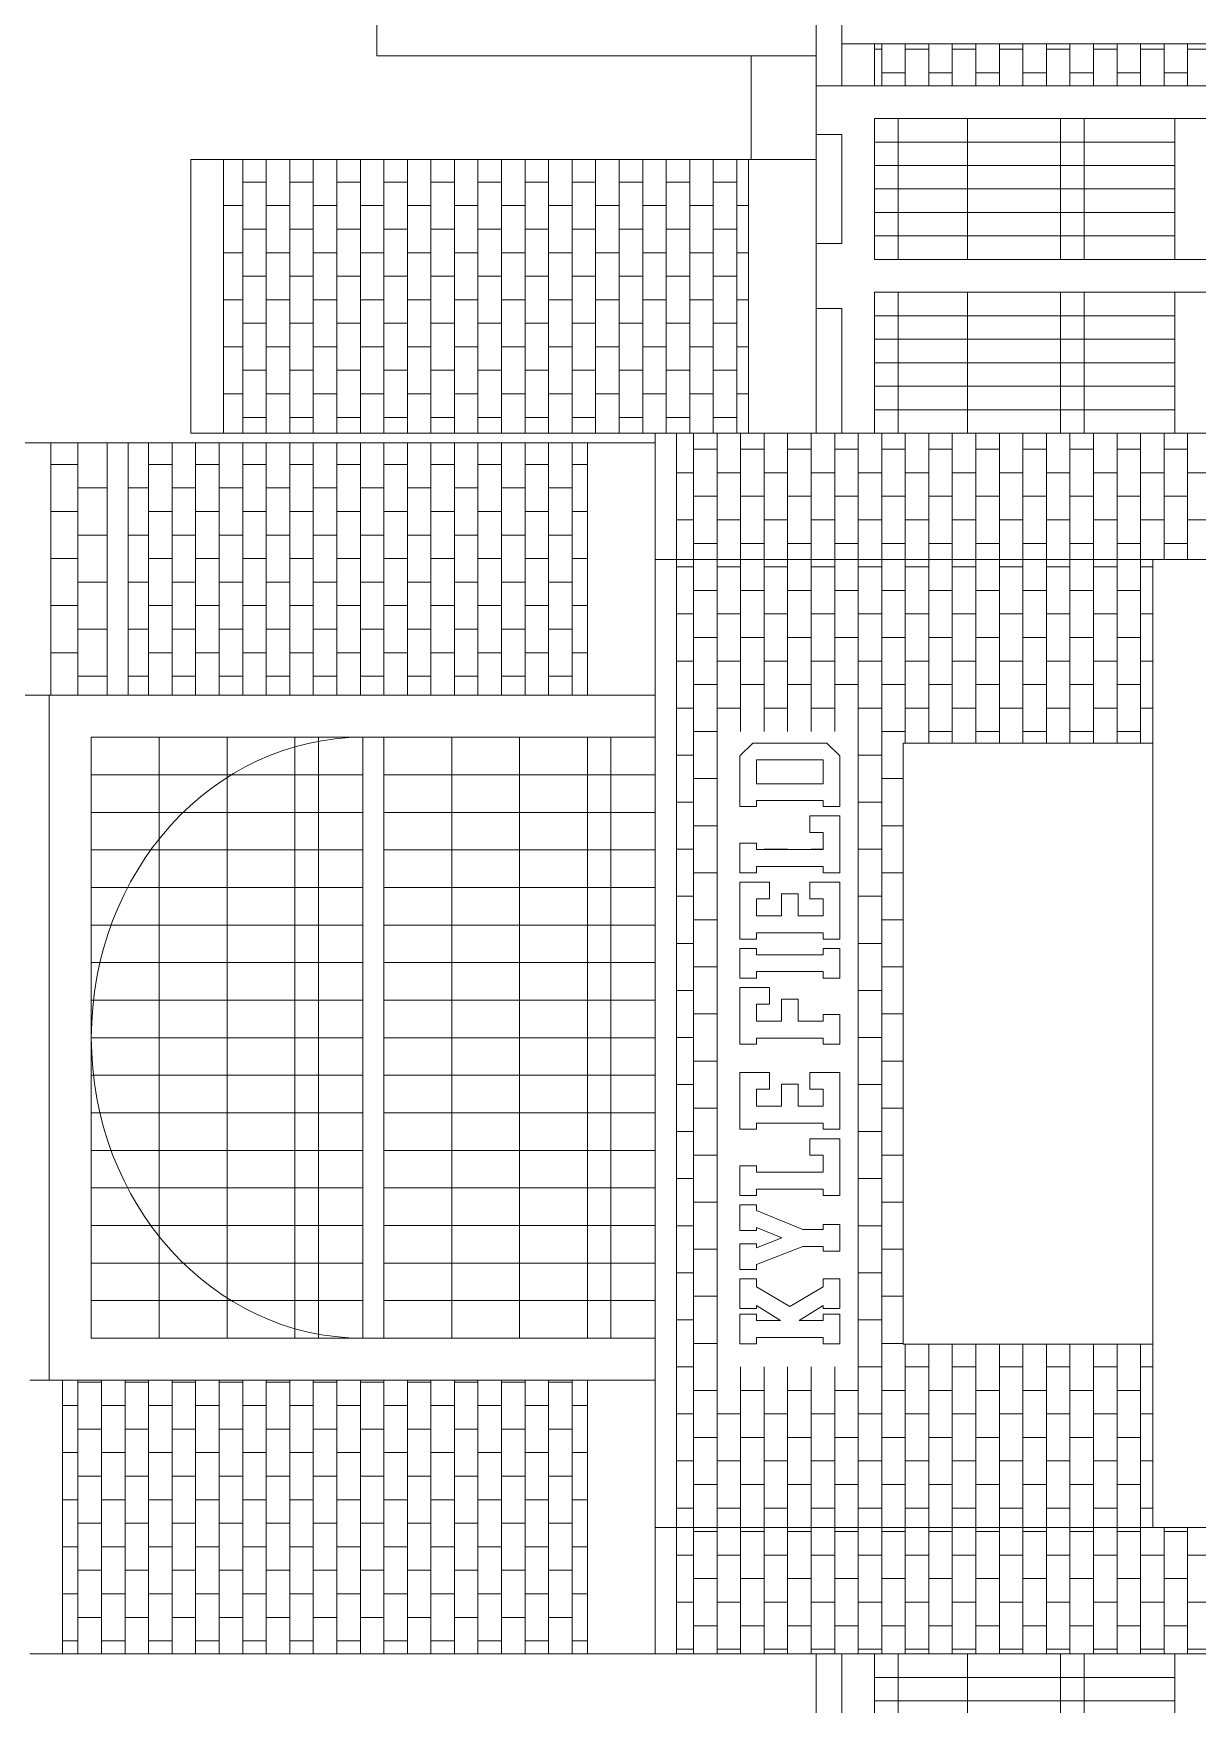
# Model space of a CAD drawing. Header units: inches. Extents: x -1530 to 385, y -443 to 699.
# Drawn here: x 181.295 to 183.15, y 31.073 to 33.737 of the extents above; entities that cross this region are included whole.
import ezdxf

# ---------------------------------------------------------------- set-up
doc = ezdxf.new("R2010")
doc.units = ezdxf.units.IN
doc.header["$LTSCALE"] = 0.5
doc.header["$MEASUREMENT"] = 0
doc.layers.add('03Cut', color=5, linetype='Continuous', lineweight=0)
doc.layers.add('04Score', color=2, linetype='Continuous', lineweight=0)

msp = doc.modelspace()

# ---------------------------------------------------------------- linework, layer by layer
at = {"layer": '03Cut'}
for p, q in [((182.5428, 37.0793), (182.5428, 33.0996)), ((182.5835, 34.2236), (182.5835, 33.6534)), ((181.8427, 33.7011), (181.8427, 33.8054)), ((182.4389, 33.7011), (181.8427, 33.7011)), ((182.4389, 33.7011), (182.4389, 33.5357)), ((182.5428, 33.6534), (183.5802, 33.6534)), ((182.5428, 33.5756), (182.5835, 33.5756)), ((182.5835, 33.5756), (182.5835, 33.4022)), ((181.5461, 33.5357), (182.5428, 33.5357)), ((181.5461, 33.5357), (181.5461, 33.0996)), ((182.5428, 33.4022), (182.5835, 33.4022)), ((182.5428, 33.2987), (182.5835, 33.2987)), ((182.5835, 33.2987), (182.5835, 33.0996)), ((182.2862, 33.0846), (181.2488, 33.0846)), ((181.5461, 33.0996), (183.5802, 33.0996)), ((182.2862, 33.0996), (182.2862, 31.1542)), ((182.2862, 32.8984), (183.5802, 32.8984)), ((181.2488, 32.6821), (182.2862, 32.6821)), ((181.3204, 32.6821), (181.3204, 31.5902)), ((182.6815, 31.648), (182.6815, 32.6058)), ((182.6815, 32.6058), (183.0791, 32.6058)), ((183.0791, 31.648), (183.0791, 32.6058)), ((182.6815, 31.648), (183.0791, 31.648)), ((181.2895, 31.5902), (182.2862, 31.5902)), ((182.2862, 31.3554), (183.5802, 31.3554)), ((181.2895, 31.1542), (183.5802, 31.1542)), ((182.5428, 31.1542), (182.5428, 27.8712)), ((182.5835, 30.9551), (182.5835, 31.1542))]:
    msp.add_line(p, q, dxfattribs=at)
at = {"layer": '04Score'}
for p, q in [((182.5835, 33.7205), (183.5802, 33.7205)), ((182.6357, 33.7205), (182.6357, 33.6534)), ((182.4389, 33.7011), (182.5428, 33.7011)), ((182.6357, 33.6013), (182.6357, 33.3765)), ((183.5802, 33.6013), (182.6357, 33.6013)), ((182.6732, 33.6013), (182.6732, 33.3765)), ((182.7839, 33.6013), (182.7839, 33.3765)), ((182.9321, 33.6013), (182.9321, 33.3765)), ((182.9696, 33.6013), (182.9696, 33.3765)), ((183.1141, 33.3765), (183.1141, 33.6013)), ((183.1141, 33.5638), (182.6357, 33.5638)), ((181.5983, 33.5357), (181.5983, 33.0996)), ((182.4347, 33.5357), (182.4347, 33.0996)), ((183.1141, 33.5263), (182.6357, 33.5263)), ((183.1141, 33.4889), (182.6357, 33.4889)), ((183.1141, 33.4514), (182.6357, 33.4514)), ((183.1141, 33.414), (182.6357, 33.414)), ((183.5802, 33.3765), (182.6357, 33.3765)), ((182.6357, 33.3244), (182.6357, 33.0996)), ((183.5802, 33.3244), (182.6357, 33.3244)), ((182.6732, 33.3244), (182.6732, 33.0996)), ((182.7839, 33.3244), (182.7839, 33.0996)), ((182.9321, 33.3244), (182.9321, 33.0996)), ((182.9696, 33.3244), (182.9696, 33.0996)), ((183.1141, 33.0996), (183.1141, 33.3244)), ((183.1141, 33.2869), (182.6357, 33.2869)), ((183.1141, 33.2495), (182.6357, 33.2495)), ((183.1141, 33.212), (182.6357, 33.212)), ((183.1141, 33.1746), (182.6357, 33.1746)), ((183.1141, 33.1371), (182.6357, 33.1371)), ((181.3231, 32.6821), (181.3231, 33.0846)), ((181.4126, 32.6821), (181.4126, 33.0846)), ((181.4461, 32.6821), (181.4461, 33.0846)), ((182.1781, 33.0846), (182.1781, 32.6821)), ((182.3198, 33.0996), (182.3198, 31.1542)), ((183.0791, 32.6058), (183.0791, 32.8984)), ((181.3875, 31.6573), (181.3875, 32.615)), ((181.3875, 32.615), (182.2862, 32.615)), ((181.4957, 31.6573), (181.4957, 32.615)), ((181.6038, 31.6573), (181.6038, 32.615)), ((181.712, 31.6573), (181.712, 32.615)), ((181.7495, 31.6573), (181.7495, 32.615)), ((181.8201, 32.615), (181.8201, 31.6573)), ((181.8536, 32.615), (181.8536, 31.6573)), ((181.9618, 31.6573), (181.9618, 32.615)), ((182.0699, 31.6573), (182.0699, 32.615)), ((182.1781, 31.6573), (182.1781, 32.615)), ((182.2156, 31.6573), (182.2156, 32.615)), ((181.8201, 32.5552), (181.3875, 32.5552)), ((182.2862, 32.5552), (181.8536, 32.5552)), ((181.8201, 32.4953), (181.3875, 32.4953)), ((182.2862, 32.4953), (181.8536, 32.4953)), ((181.8201, 32.4355), (181.3875, 32.4355)), ((182.2862, 32.4355), (181.8536, 32.4355)), ((181.8201, 32.3756), (181.3875, 32.3756)), ((182.2862, 32.3756), (181.8536, 32.3756)), ((181.8201, 32.3157), (181.3875, 32.3157)), ((182.2862, 32.3157), (181.8536, 32.3157)), ((181.8201, 32.2559), (181.3875, 32.2559)), ((182.2862, 32.2559), (181.8536, 32.2559)), ((181.8201, 32.196), (181.3875, 32.196)), ((182.2862, 32.196), (181.8536, 32.196)), ((181.3875, 32.1362), (181.8201, 32.1362)), ((181.8536, 32.1362), (182.2862, 32.1362)), ((181.8201, 32.0763), (181.3875, 32.0763)), ((182.2862, 32.0763), (181.8536, 32.0763)), ((181.8201, 32.0165), (181.3875, 32.0165)), ((182.2862, 32.0165), (181.8536, 32.0165)), ((181.8201, 31.9566), (181.3875, 31.9566)), ((182.2862, 31.9566), (181.8536, 31.9566)), ((181.8201, 31.8967), (181.3875, 31.8967)), ((182.2862, 31.8967), (181.8536, 31.8967)), ((181.8201, 31.8369), (181.3875, 31.8369)), ((182.2862, 31.8369), (181.8536, 31.8369)), ((181.8201, 31.777), (181.3875, 31.777)), ((182.2862, 31.777), (181.8536, 31.777)), ((181.8201, 31.7172), (181.3875, 31.7172)), ((182.2862, 31.7172), (181.8536, 31.7172)), ((181.3875, 31.6573), (182.2862, 31.6573)), ((183.0791, 31.3554), (183.0791, 31.648)), ((181.3417, 31.1542), (181.3417, 31.5902)), ((182.1781, 31.1542), (182.1781, 31.5902)), ((182.6357, 30.9294), (182.6357, 31.1542)), ((182.6732, 30.9294), (182.6732, 31.1542)), ((182.7839, 30.9294), (182.7839, 31.1542)), ((182.9321, 30.9294), (182.9321, 31.1542)), ((182.9696, 30.9294), (182.9696, 31.1542)), ((183.1141, 31.1542), (183.1141, 30.9294)), ((183.1141, 31.1167), (182.6357, 31.1167)), ((183.1141, 31.0792), (182.6357, 31.0792))]:
    msp.add_line(p, q, dxfattribs=at)
at = {"layer": '04Score', "linetype": 'Continuous'}
for p, q in [((182.6471, 33.6534), (182.6471, 33.7205)), ((182.6846, 33.6534), (182.6846, 33.7205)), ((182.7221, 33.6534), (182.7221, 33.7205)), ((182.7596, 33.6534), (182.7596, 33.7205)), ((182.7971, 33.6534), (182.7971, 33.7205)), ((182.8346, 33.6534), (182.8346, 33.7205)), ((182.8721, 33.6534), (182.8721, 33.7205)), ((182.9096, 33.6534), (182.9096, 33.7205)), ((182.9471, 33.6534), (182.9471, 33.7205)), ((182.9846, 33.6534), (182.9846, 33.7205)), ((183.0221, 33.6534), (183.0221, 33.7205)), ((183.0596, 33.6534), (183.0596, 33.7205)), ((183.0971, 33.6534), (183.0971, 33.7205)), ((183.1346, 33.6534), (183.1346, 33.7205)), ((182.6471, 33.7116), (182.6357, 33.7116)), ((182.7221, 33.7116), (182.6846, 33.7116)), ((182.7971, 33.7116), (182.7596, 33.7116)), ((182.8721, 33.7116), (182.8346, 33.7116)), ((182.9471, 33.7116), (182.9096, 33.7116)), ((183.0221, 33.7116), (182.9846, 33.7116)), ((183.0971, 33.7116), (183.0596, 33.7116)), ((183.1721, 33.7116), (183.1346, 33.7116)), ((182.6846, 33.6741), (182.6471, 33.6741)), ((182.7596, 33.6741), (182.7221, 33.6741)), ((182.8346, 33.6741), (182.7971, 33.6741)), ((182.9096, 33.6741), (182.8721, 33.6741)), ((182.9846, 33.6741), (182.9471, 33.6741)), ((183.0596, 33.6741), (183.0221, 33.6741)), ((183.1346, 33.6741), (183.0971, 33.6741)), ((181.6287, 33.0996), (181.6287, 33.5357)), ((181.6662, 33.0996), (181.6662, 33.5357)), ((181.7037, 33.0996), (181.7037, 33.5357)), ((181.7412, 33.0996), (181.7412, 33.5357)), ((181.7787, 33.0996), (181.7787, 33.5357)), ((181.8162, 33.0996), (181.8162, 33.5357)), ((181.8537, 33.0996), (181.8537, 33.5357)), ((181.8912, 33.0996), (181.8912, 33.5357)), ((181.9287, 33.0996), (181.9287, 33.5357)), ((181.9662, 33.0996), (181.9662, 33.5357)), ((182.0037, 33.0996), (182.0037, 33.5357)), ((182.0412, 33.0996), (182.0412, 33.5357)), ((182.0787, 33.0996), (182.0787, 33.5357)), ((182.1162, 33.0996), (182.1162, 33.5357)), ((182.1537, 33.0996), (182.1537, 33.5357)), ((182.1912, 33.0996), (182.1912, 33.5357)), ((182.2287, 33.0996), (182.2287, 33.5357)), ((182.2662, 33.0996), (182.2662, 33.5357)), ((182.3037, 33.0996), (182.3037, 33.5357)), ((182.3412, 33.0996), (182.3412, 33.5357)), ((182.3787, 33.0996), (182.3787, 33.5357)), ((182.4162, 33.0996), (182.4162, 33.5357)), ((181.6662, 33.4999), (181.6287, 33.4999)), ((181.7412, 33.4999), (181.7037, 33.4999)), ((181.8162, 33.4999), (181.7787, 33.4999)), ((181.8912, 33.4999), (181.8537, 33.4999)), ((181.9662, 33.4999), (181.9287, 33.4999)), ((182.0412, 33.4999), (182.0037, 33.4999)), ((182.1162, 33.4999), (182.0787, 33.4999)), ((182.1912, 33.4999), (182.1537, 33.4999)), ((182.2662, 33.4999), (182.2287, 33.4999)), ((182.3412, 33.4999), (182.3037, 33.4999)), ((182.4162, 33.4999), (182.3787, 33.4999)), ((181.6287, 33.4624), (181.5983, 33.4624)), ((181.7037, 33.4624), (181.6662, 33.4624)), ((181.7787, 33.4624), (181.7412, 33.4624)), ((181.8537, 33.4624), (181.8162, 33.4624)), ((181.9287, 33.4624), (181.8912, 33.4624)), ((182.0037, 33.4624), (181.9662, 33.4624)), ((182.0787, 33.4624), (182.0412, 33.4624)), ((182.1537, 33.4624), (182.1162, 33.4624)), ((182.2287, 33.4624), (182.1912, 33.4624)), ((182.3037, 33.4624), (182.2662, 33.4624)), ((182.3787, 33.4624), (182.3412, 33.4624)), ((182.4347, 33.4624), (182.4162, 33.4624)), ((181.6662, 33.4249), (181.6287, 33.4249)), ((181.7412, 33.4249), (181.7037, 33.4249)), ((181.8162, 33.4249), (181.7787, 33.4249)), ((181.8912, 33.4249), (181.8537, 33.4249)), ((181.9662, 33.4249), (181.9287, 33.4249)), ((182.0412, 33.4249), (182.0037, 33.4249)), ((182.1162, 33.4249), (182.0787, 33.4249)), ((182.1912, 33.4249), (182.1537, 33.4249)), ((182.2662, 33.4249), (182.2287, 33.4249)), ((182.3412, 33.4249), (182.3037, 33.4249)), ((182.4162, 33.4249), (182.3787, 33.4249)), ((181.6287, 33.3874), (181.5983, 33.3874)), ((181.7037, 33.3874), (181.6662, 33.3874)), ((181.7787, 33.3874), (181.7412, 33.3874)), ((181.8537, 33.3874), (181.8162, 33.3874)), ((181.9287, 33.3874), (181.8912, 33.3874)), ((182.0037, 33.3874), (181.9662, 33.3874)), ((182.0787, 33.3874), (182.0412, 33.3874)), ((182.1537, 33.3874), (182.1162, 33.3874)), ((182.2287, 33.3874), (182.1912, 33.3874)), ((182.3037, 33.3874), (182.2662, 33.3874)), ((182.3787, 33.3874), (182.3412, 33.3874)), ((182.4347, 33.3874), (182.4162, 33.3874)), ((181.6662, 33.3499), (181.6287, 33.3499)), ((181.7412, 33.3499), (181.7037, 33.3499)), ((181.8162, 33.3499), (181.7787, 33.3499)), ((181.8912, 33.3499), (181.8537, 33.3499)), ((181.9662, 33.3499), (181.9287, 33.3499)), ((182.0412, 33.3499), (182.0037, 33.3499)), ((182.1162, 33.3499), (182.0787, 33.3499)), ((182.1912, 33.3499), (182.1537, 33.3499)), ((182.2662, 33.3499), (182.2287, 33.3499)), ((182.3412, 33.3499), (182.3037, 33.3499)), ((182.4162, 33.3499), (182.3787, 33.3499)), ((181.6287, 33.3124), (181.5983, 33.3124)), ((181.7037, 33.3124), (181.6662, 33.3124)), ((181.7787, 33.3124), (181.7412, 33.3124)), ((181.8537, 33.3124), (181.8162, 33.3124)), ((181.9287, 33.3124), (181.8912, 33.3124)), ((182.0037, 33.3124), (181.9662, 33.3124)), ((182.0787, 33.3124), (182.0412, 33.3124)), ((182.1537, 33.3124), (182.1162, 33.3124)), ((182.2287, 33.3124), (182.1912, 33.3124)), ((182.3037, 33.3124), (182.2662, 33.3124)), ((182.3787, 33.3124), (182.3412, 33.3124)), ((182.4347, 33.3124), (182.4162, 33.3124)), ((181.6662, 33.2749), (181.6287, 33.2749)), ((181.7412, 33.2749), (181.7037, 33.2749)), ((181.8162, 33.2749), (181.7787, 33.2749)), ((181.8912, 33.2749), (181.8537, 33.2749)), ((181.9662, 33.2749), (181.9287, 33.2749)), ((182.0412, 33.2749), (182.0037, 33.2749)), ((182.1162, 33.2749), (182.0787, 33.2749)), ((182.1912, 33.2749), (182.1537, 33.2749)), ((182.2662, 33.2749), (182.2287, 33.2749)), ((182.3412, 33.2749), (182.3037, 33.2749)), ((182.4162, 33.2749), (182.3787, 33.2749)), ((181.6287, 33.2374), (181.5983, 33.2374)), ((181.7037, 33.2374), (181.6662, 33.2374)), ((181.7787, 33.2374), (181.7412, 33.2374)), ((181.8537, 33.2374), (181.8162, 33.2374)), ((181.9287, 33.2374), (181.8912, 33.2374)), ((182.0037, 33.2374), (181.9662, 33.2374)), ((182.0787, 33.2374), (182.0412, 33.2374)), ((182.1537, 33.2374), (182.1162, 33.2374)), ((182.2287, 33.2374), (182.1912, 33.2374)), ((182.3037, 33.2374), (182.2662, 33.2374)), ((182.3787, 33.2374), (182.3412, 33.2374)), ((182.4347, 33.2374), (182.4162, 33.2374)), ((181.6662, 33.1999), (181.6287, 33.1999)), ((181.7412, 33.1999), (181.7037, 33.1999)), ((181.8162, 33.1999), (181.7787, 33.1999)), ((181.8912, 33.1999), (181.8537, 33.1999)), ((181.9662, 33.1999), (181.9287, 33.1999)), ((182.0412, 33.1999), (182.0037, 33.1999)), ((182.1162, 33.1999), (182.0787, 33.1999)), ((182.1912, 33.1999), (182.1537, 33.1999)), ((182.2662, 33.1999), (182.2287, 33.1999)), ((182.3412, 33.1999), (182.3037, 33.1999)), ((182.4162, 33.1999), (182.3787, 33.1999)), ((181.6287, 33.1624), (181.5983, 33.1624)), ((181.7037, 33.1624), (181.6662, 33.1624)), ((181.7787, 33.1624), (181.7412, 33.1624)), ((181.8537, 33.1624), (181.8162, 33.1624)), ((181.9287, 33.1624), (181.8912, 33.1624)), ((182.0037, 33.1624), (181.9662, 33.1624)), ((182.0787, 33.1624), (182.0412, 33.1624)), ((182.1537, 33.1624), (182.1162, 33.1624)), ((182.2287, 33.1624), (182.1912, 33.1624)), ((182.3037, 33.1624), (182.2662, 33.1624)), ((182.3787, 33.1624), (182.3412, 33.1624)), ((182.4347, 33.1624), (182.4162, 33.1624)), ((181.6662, 33.1249), (181.6287, 33.1249)), ((181.7412, 33.1249), (181.7037, 33.1249)), ((181.8162, 33.1249), (181.7787, 33.1249)), ((181.8912, 33.1249), (181.8537, 33.1249)), ((181.9662, 33.1249), (181.9287, 33.1249)), ((182.0412, 33.1249), (182.0037, 33.1249)), ((182.1162, 33.1249), (182.0787, 33.1249)), ((182.1912, 33.1249), (182.1537, 33.1249)), ((182.2662, 33.1249), (182.2287, 33.1249)), ((182.3412, 33.1249), (182.3037, 33.1249)), ((182.4162, 33.1249), (182.3787, 33.1249)), ((181.3662, 32.6821), (181.3662, 33.0846)), ((181.4787, 32.6821), (181.4787, 33.0846)), ((181.5162, 32.6821), (181.5162, 33.0846)), ((181.5537, 32.6821), (181.5537, 33.0846)), ((181.5912, 32.6821), (181.5912, 33.0846)), ((181.6287, 32.6821), (181.6287, 33.0846)), ((181.6662, 32.6821), (181.6662, 33.0846)), ((181.7037, 32.6821), (181.7037, 33.0846)), ((181.7412, 32.6821), (181.7412, 33.0846)), ((181.7787, 32.6821), (181.7787, 33.0846)), ((181.8162, 32.6821), (181.8162, 33.0846)), ((181.8537, 32.6821), (181.8537, 33.0846)), ((181.8912, 32.6821), (181.8912, 33.0846)), ((181.9287, 32.6821), (181.9287, 33.0846)), ((181.9662, 32.6821), (181.9662, 33.0846)), ((182.0037, 32.6821), (182.0037, 33.0846)), ((182.0412, 32.6821), (182.0412, 33.0846)), ((182.0787, 32.6821), (182.0787, 33.0846)), ((182.1162, 32.6821), (182.1162, 33.0846)), ((182.1537, 32.6821), (182.1537, 33.0846)), ((182.3471, 31.1542), (182.3471, 33.0996)), ((182.3846, 31.1542), (182.3846, 33.0996)), ((182.4221, 32.6241), (182.4221, 33.0996)), ((182.4596, 32.6241), (182.4596, 33.0996)), ((182.4971, 32.6241), (182.4971, 33.0996)), ((182.5346, 32.6241), (182.5346, 33.0996)), ((182.5721, 32.6241), (182.5721, 33.0996)), ((182.6096, 31.1542), (182.6096, 33.0996)), ((182.6471, 31.1542), (182.6471, 33.0996)), ((182.6846, 32.6058), (182.6846, 33.0996)), ((182.7221, 32.6058), (182.7221, 33.0996)), ((182.7596, 32.6058), (182.7596, 33.0996)), ((182.7971, 32.6058), (182.7971, 33.0996)), ((182.8346, 32.6058), (182.8346, 33.0996)), ((182.8721, 32.6058), (182.8721, 33.0996)), ((182.9096, 32.6058), (182.9096, 33.0996)), ((182.9471, 32.6058), (182.9471, 33.0996)), ((182.9846, 32.6058), (182.9846, 33.0996)), ((183.0221, 32.6058), (183.0221, 33.0996)), ((183.0596, 32.6058), (183.0596, 33.0996)), ((183.0971, 32.8984), (183.0971, 33.0996)), ((183.1346, 32.8984), (183.1346, 33.0996)), ((182.3846, 33.0741), (182.3471, 33.0741)), ((182.4596, 33.0741), (182.4221, 33.0741)), ((182.5346, 33.0741), (182.4971, 33.0741)), ((182.6096, 33.0741), (182.5721, 33.0741)), ((182.6846, 33.0741), (182.6471, 33.0741)), ((182.7596, 33.0741), (182.7221, 33.0741)), ((182.8346, 33.0741), (182.7971, 33.0741)), ((182.9096, 33.0741), (182.8721, 33.0741)), ((182.9846, 33.0741), (182.9471, 33.0741)), ((183.0596, 33.0741), (183.0221, 33.0741)), ((183.1346, 33.0741), (183.0971, 33.0741)), ((181.3662, 33.0499), (181.3231, 33.0499)), ((181.5162, 33.0499), (181.4787, 33.0499)), ((181.5912, 33.0499), (181.5537, 33.0499)), ((181.6662, 33.0499), (181.6287, 33.0499)), ((181.7412, 33.0499), (181.7037, 33.0499)), ((181.8162, 33.0499), (181.7787, 33.0499)), ((181.8912, 33.0499), (181.8537, 33.0499)), ((181.9662, 33.0499), (181.9287, 33.0499)), ((182.0412, 33.0499), (182.0037, 33.0499)), ((182.1162, 33.0499), (182.0787, 33.0499)), ((182.1781, 33.0499), (182.1537, 33.0499)), ((182.3471, 33.0366), (182.3198, 33.0366)), ((182.4221, 33.0366), (182.3846, 33.0366)), ((182.4971, 33.0366), (182.4596, 33.0366)), ((182.5721, 33.0366), (182.5346, 33.0366)), ((182.6471, 33.0366), (182.6096, 33.0366)), ((182.7221, 33.0366), (182.6846, 33.0366)), ((182.7971, 33.0366), (182.7596, 33.0366)), ((182.8721, 33.0366), (182.8346, 33.0366)), ((182.9471, 33.0366), (182.9096, 33.0366)), ((183.0221, 33.0366), (182.9846, 33.0366)), ((183.0971, 33.0366), (183.0596, 33.0366)), ((183.1721, 33.0366), (183.1346, 33.0366)), ((181.4126, 33.0124), (181.3662, 33.0124)), ((181.4787, 33.0124), (181.4461, 33.0124)), ((181.5537, 33.0124), (181.5162, 33.0124)), ((181.6287, 33.0124), (181.5912, 33.0124)), ((181.7037, 33.0124), (181.6662, 33.0124)), ((181.7787, 33.0124), (181.7412, 33.0124)), ((181.8537, 33.0124), (181.8162, 33.0124)), ((181.9287, 33.0124), (181.8912, 33.0124)), ((182.0037, 33.0124), (181.9662, 33.0124)), ((182.0787, 33.0124), (182.0412, 33.0124)), ((182.1537, 33.0124), (182.1162, 33.0124)), ((181.3662, 32.9749), (181.3231, 32.9749)), ((181.5162, 32.9749), (181.4787, 32.9749)), ((181.5912, 32.9749), (181.5537, 32.9749)), ((181.6662, 32.9749), (181.6287, 32.9749)), ((181.7412, 32.9749), (181.7037, 32.9749)), ((181.8162, 32.9749), (181.7787, 32.9749)), ((181.8912, 32.9749), (181.8537, 32.9749)), ((181.9662, 32.9749), (181.9287, 32.9749)), ((182.0412, 32.9749), (182.0037, 32.9749)), ((182.1162, 32.9749), (182.0787, 32.9749)), ((182.1781, 32.9749), (182.1537, 32.9749)), ((182.3846, 32.9991), (182.3471, 32.9991)), ((182.4596, 32.9991), (182.4221, 32.9991)), ((182.5346, 32.9991), (182.4971, 32.9991)), ((182.6096, 32.9991), (182.5721, 32.9991)), ((182.6846, 32.9991), (182.6471, 32.9991)), ((182.7596, 32.9991), (182.7221, 32.9991)), ((182.8346, 32.9991), (182.7971, 32.9991)), ((182.9096, 32.9991), (182.8721, 32.9991)), ((182.9846, 32.9991), (182.9471, 32.9991)), ((183.0596, 32.9991), (183.0221, 32.9991)), ((183.1346, 32.9991), (183.0971, 32.9991)), ((182.3471, 32.9616), (182.3198, 32.9616)), ((182.4221, 32.9616), (182.3846, 32.9616)), ((182.4971, 32.9616), (182.4596, 32.9616)), ((182.5721, 32.9616), (182.5346, 32.9616)), ((182.6471, 32.9616), (182.6096, 32.9616)), ((182.7221, 32.9616), (182.6846, 32.9616)), ((182.7971, 32.9616), (182.7596, 32.9616)), ((182.8721, 32.9616), (182.8346, 32.9616)), ((182.9471, 32.9616), (182.9096, 32.9616)), ((183.0221, 32.9616), (182.9846, 32.9616)), ((183.0971, 32.9616), (183.0596, 32.9616)), ((183.1721, 32.9616), (183.1346, 32.9616)), ((181.4126, 32.9374), (181.3662, 32.9374)), ((181.4787, 32.9374), (181.4461, 32.9374)), ((181.5537, 32.9374), (181.5162, 32.9374)), ((181.6287, 32.9374), (181.5912, 32.9374)), ((181.7037, 32.9374), (181.6662, 32.9374)), ((181.7787, 32.9374), (181.7412, 32.9374)), ((181.8537, 32.9374), (181.8162, 32.9374)), ((181.9287, 32.9374), (181.8912, 32.9374)), ((182.0037, 32.9374), (181.9662, 32.9374)), ((182.0787, 32.9374), (182.0412, 32.9374)), ((182.1537, 32.9374), (182.1162, 32.9374)), ((182.3846, 32.9241), (182.3471, 32.9241)), ((182.4596, 32.9241), (182.4221, 32.9241)), ((182.5346, 32.9241), (182.4971, 32.9241)), ((182.6096, 32.9241), (182.5721, 32.9241)), ((182.6846, 32.9241), (182.6471, 32.9241)), ((182.7596, 32.9241), (182.7221, 32.9241)), ((182.8346, 32.9241), (182.7971, 32.9241)), ((182.9096, 32.9241), (182.8721, 32.9241)), ((182.9846, 32.9241), (182.9471, 32.9241)), ((183.0596, 32.9241), (183.0221, 32.9241)), ((183.1346, 32.9241), (183.0971, 32.9241)), ((181.3662, 32.8999), (181.3231, 32.8999)), ((181.5162, 32.8999), (181.4787, 32.8999)), ((181.5912, 32.8999), (181.5537, 32.8999)), ((181.6662, 32.8999), (181.6287, 32.8999)), ((181.7412, 32.8999), (181.7037, 32.8999)), ((181.8162, 32.8999), (181.7787, 32.8999)), ((181.8912, 32.8999), (181.8537, 32.8999)), ((181.9662, 32.8999), (181.9287, 32.8999)), ((182.0412, 32.8999), (182.0037, 32.8999)), ((182.1162, 32.8999), (182.0787, 32.8999)), ((182.1781, 32.8999), (182.1537, 32.8999)), ((182.3471, 32.8866), (182.3198, 32.8866)), ((182.4221, 32.8866), (182.3846, 32.8866)), ((182.4971, 32.8866), (182.4596, 32.8866)), ((182.5721, 32.8866), (182.5346, 32.8866)), ((182.6471, 32.8866), (182.6096, 32.8866)), ((182.7221, 32.8866), (182.6846, 32.8866)), ((182.7971, 32.8866), (182.7596, 32.8866)), ((182.8721, 32.8866), (182.8346, 32.8866)), ((182.9471, 32.8866), (182.9096, 32.8866)), ((183.0221, 32.8866), (182.9846, 32.8866)), ((183.0791, 32.8866), (183.0596, 32.8866)), ((181.4126, 32.8624), (181.3662, 32.8624)), ((181.4787, 32.8624), (181.4461, 32.8624)), ((181.5537, 32.8624), (181.5162, 32.8624)), ((181.6287, 32.8624), (181.5912, 32.8624)), ((181.7037, 32.8624), (181.6662, 32.8624)), ((181.7787, 32.8624), (181.7412, 32.8624)), ((181.8537, 32.8624), (181.8162, 32.8624)), ((181.9287, 32.8624), (181.8912, 32.8624)), ((182.0037, 32.8624), (181.9662, 32.8624)), ((182.0787, 32.8624), (182.0412, 32.8624)), ((182.1537, 32.8624), (182.1162, 32.8624)), ((182.3846, 32.8491), (182.3471, 32.8491)), ((182.4596, 32.8491), (182.4221, 32.8491)), ((182.5346, 32.8491), (182.4971, 32.8491)), ((182.6096, 32.8491), (182.5721, 32.8491)), ((182.6846, 32.8491), (182.6471, 32.8491)), ((182.7596, 32.8491), (182.7221, 32.8491)), ((182.8346, 32.8491), (182.7971, 32.8491)), ((182.9096, 32.8491), (182.8721, 32.8491)), ((182.9846, 32.8491), (182.9471, 32.8491)), ((183.0596, 32.8491), (183.0221, 32.8491)), ((181.3662, 32.8249), (181.3231, 32.8249)), ((181.5162, 32.8249), (181.4787, 32.8249)), ((181.5912, 32.8249), (181.5537, 32.8249)), ((181.6662, 32.8249), (181.6287, 32.8249)), ((181.7412, 32.8249), (181.7037, 32.8249)), ((181.8162, 32.8249), (181.7787, 32.8249)), ((181.8912, 32.8249), (181.8537, 32.8249)), ((181.9662, 32.8249), (181.9287, 32.8249)), ((182.0412, 32.8249), (182.0037, 32.8249)), ((182.1162, 32.8249), (182.0787, 32.8249)), ((182.1781, 32.8249), (182.1537, 32.8249)), ((182.3471, 32.8116), (182.3198, 32.8116)), ((182.4221, 32.8116), (182.3846, 32.8116)), ((182.4971, 32.8116), (182.4596, 32.8116)), ((182.5721, 32.8116), (182.5346, 32.8116)), ((182.6471, 32.8116), (182.6096, 32.8116)), ((182.7221, 32.8116), (182.6846, 32.8116)), ((182.7971, 32.8116), (182.7596, 32.8116)), ((182.8721, 32.8116), (182.8346, 32.8116)), ((182.9471, 32.8116), (182.9096, 32.8116)), ((183.0221, 32.8116), (182.9846, 32.8116)), ((183.0791, 32.8116), (183.0596, 32.8116)), ((181.4126, 32.7874), (181.3662, 32.7874)), ((181.4787, 32.7874), (181.4461, 32.7874)), ((181.5537, 32.7874), (181.5162, 32.7874)), ((181.6287, 32.7874), (181.5912, 32.7874)), ((181.7037, 32.7874), (181.6662, 32.7874)), ((181.7787, 32.7874), (181.7412, 32.7874)), ((181.8537, 32.7874), (181.8162, 32.7874)), ((181.9287, 32.7874), (181.8912, 32.7874)), ((182.0037, 32.7874), (181.9662, 32.7874)), ((182.0787, 32.7874), (182.0412, 32.7874)), ((182.1537, 32.7874), (182.1162, 32.7874)), ((182.3846, 32.7741), (182.3471, 32.7741)), ((182.4596, 32.7741), (182.4221, 32.7741)), ((182.5346, 32.7741), (182.4971, 32.7741)), ((182.6096, 32.7741), (182.5721, 32.7741)), ((182.6846, 32.7741), (182.6471, 32.7741)), ((182.7596, 32.7741), (182.7221, 32.7741)), ((182.8346, 32.7741), (182.7971, 32.7741)), ((182.9096, 32.7741), (182.8721, 32.7741)), ((182.9846, 32.7741), (182.9471, 32.7741)), ((183.0596, 32.7741), (183.0221, 32.7741)), ((181.3662, 32.7499), (181.3231, 32.7499)), ((181.5162, 32.7499), (181.4787, 32.7499)), ((181.5912, 32.7499), (181.5537, 32.7499)), ((181.6662, 32.7499), (181.6287, 32.7499)), ((181.7412, 32.7499), (181.7037, 32.7499)), ((181.8162, 32.7499), (181.7787, 32.7499)), ((181.8912, 32.7499), (181.8537, 32.7499)), ((181.9662, 32.7499), (181.9287, 32.7499)), ((182.0412, 32.7499), (182.0037, 32.7499)), ((182.1162, 32.7499), (182.0787, 32.7499)), ((182.1781, 32.7499), (182.1537, 32.7499)), ((182.3471, 32.7366), (182.3198, 32.7366)), ((182.4221, 32.7366), (182.3846, 32.7366)), ((182.4971, 32.7366), (182.4596, 32.7366)), ((182.5721, 32.7366), (182.5346, 32.7366)), ((182.6471, 32.7366), (182.6096, 32.7366)), ((182.7221, 32.7366), (182.6846, 32.7366)), ((182.7971, 32.7366), (182.7596, 32.7366)), ((182.8721, 32.7366), (182.8346, 32.7366)), ((182.9471, 32.7366), (182.9096, 32.7366)), ((183.0221, 32.7366), (182.9846, 32.7366)), ((183.0791, 32.7366), (183.0596, 32.7366)), ((181.4126, 32.7124), (181.3662, 32.7124)), ((181.4787, 32.7124), (181.4461, 32.7124)), ((181.5537, 32.7124), (181.5162, 32.7124)), ((181.6287, 32.7124), (181.5912, 32.7124)), ((181.7037, 32.7124), (181.6662, 32.7124)), ((181.7787, 32.7124), (181.7412, 32.7124)), ((181.8537, 32.7124), (181.8162, 32.7124)), ((181.9287, 32.7124), (181.8912, 32.7124)), ((182.0037, 32.7124), (181.9662, 32.7124)), ((182.0787, 32.7124), (182.0412, 32.7124)), ((182.1537, 32.7124), (182.1162, 32.7124)), ((182.3846, 32.6991), (182.3471, 32.6991)), ((182.4596, 32.6991), (182.4221, 32.6991)), ((182.5346, 32.6991), (182.4971, 32.6991)), ((182.6096, 32.6991), (182.5721, 32.6991)), ((182.6846, 32.6991), (182.6471, 32.6991)), ((182.7596, 32.6991), (182.7221, 32.6991)), ((182.8346, 32.6991), (182.7971, 32.6991)), ((182.9096, 32.6991), (182.8721, 32.6991)), ((182.9846, 32.6991), (182.9471, 32.6991)), ((183.0596, 32.6991), (183.0221, 32.6991)), ((182.3471, 32.6616), (182.3198, 32.6616)), ((182.4221, 32.6616), (182.3846, 32.6616)), ((182.4971, 32.6616), (182.4596, 32.6616)), ((182.5721, 32.6616), (182.5346, 32.6616)), ((182.6471, 32.6616), (182.6096, 32.6616)), ((182.7221, 32.6616), (182.6846, 32.6616)), ((182.7971, 32.6616), (182.7596, 32.6616)), ((182.8721, 32.6616), (182.8346, 32.6616)), ((182.9471, 32.6616), (182.9096, 32.6616)), ((183.0221, 32.6616), (182.9846, 32.6616)), ((183.0791, 32.6616), (183.0596, 32.6616)), ((182.3846, 32.6241), (182.3471, 32.6241)), ((182.6846, 32.6241), (182.6471, 32.6241)), ((182.7596, 32.6241), (182.7221, 32.6241)), ((182.8346, 32.6241), (182.7971, 32.6241)), ((182.9096, 32.6241), (182.8721, 32.6241)), ((182.9846, 32.6241), (182.9471, 32.6241)), ((183.0596, 32.6241), (183.0221, 32.6241)), ((182.3471, 32.5866), (182.3198, 32.5866)), ((182.6471, 32.5866), (182.6096, 32.5866)), ((182.3846, 32.5491), (182.3471, 32.5491)), ((182.6815, 32.5491), (182.6471, 32.5491)), ((182.3471, 32.5116), (182.3198, 32.5116)), ((182.6471, 32.5116), (182.6096, 32.5116)), ((182.3846, 32.4741), (182.3471, 32.4741)), ((182.6815, 32.4741), (182.6471, 32.4741)), ((182.3471, 32.4366), (182.3198, 32.4366)), ((182.4971, 32.4366), (182.4596, 32.4366)), ((182.5535, 32.4366), (182.5346, 32.4366)), ((182.6471, 32.4366), (182.6096, 32.4366)), ((182.3846, 32.3991), (182.3471, 32.3991)), ((182.6815, 32.3991), (182.6471, 32.3991)), ((182.3471, 32.3616), (182.3198, 32.3616)), ((182.6471, 32.3616), (182.6096, 32.3616)), ((182.3846, 32.3241), (182.3471, 32.3241)), ((182.6815, 32.3241), (182.6471, 32.3241)), ((182.3471, 32.2866), (182.3198, 32.2866)), ((182.6471, 32.2866), (182.6096, 32.2866)), ((182.3846, 32.2491), (182.3471, 32.2491)), ((182.6815, 32.2491), (182.6471, 32.2491)), ((182.3471, 32.2116), (182.3198, 32.2116)), ((182.6471, 32.2116), (182.6096, 32.2116)), ((182.3846, 32.1741), (182.3471, 32.1741)), ((182.6815, 32.1741), (182.6471, 32.1741)), ((182.3471, 32.1366), (182.3198, 32.1366)), ((182.6471, 32.1366), (182.6096, 32.1366)), ((182.3846, 32.0991), (182.3471, 32.0991)), ((182.6815, 32.0991), (182.6471, 32.0991)), ((182.3471, 32.0616), (182.3198, 32.0616)), ((182.6471, 32.0616), (182.6096, 32.0616)), ((182.3846, 32.0241), (182.3471, 32.0241)), ((182.6815, 32.0241), (182.6471, 32.0241)), ((182.3471, 31.9866), (182.3198, 31.9866)), ((182.6471, 31.9866), (182.6096, 31.9866)), ((182.3846, 31.9491), (182.3471, 31.9491)), ((182.6815, 31.9491), (182.6471, 31.9491)), ((182.3471, 31.9116), (182.3198, 31.9116)), ((182.6471, 31.9116), (182.6096, 31.9116)), ((182.3846, 31.8741), (182.3471, 31.8741)), ((182.6815, 31.8741), (182.6471, 31.8741)), ((182.3471, 31.8366), (182.3198, 31.8366)), ((182.6471, 31.8366), (182.6096, 31.8366)), ((182.3846, 31.7991), (182.3471, 31.7991)), ((182.6815, 31.7991), (182.6471, 31.7991)), ((182.3471, 31.7616), (182.3198, 31.7616)), ((182.6471, 31.7616), (182.6096, 31.7616)), ((182.3846, 31.7241), (182.3471, 31.7241)), ((182.6815, 31.7241), (182.6471, 31.7241)), ((182.3471, 31.6866), (182.3198, 31.6866)), ((182.6471, 31.6866), (182.6096, 31.6866)), ((182.3846, 31.6491), (182.3471, 31.6491)), ((182.6815, 31.6491), (182.6471, 31.6491)), ((182.6846, 31.1542), (182.6846, 31.648)), ((182.7221, 31.1542), (182.7221, 31.648)), ((182.7596, 31.1542), (182.7596, 31.648)), ((182.7971, 31.1542), (182.7971, 31.648)), ((182.8346, 31.1542), (182.8346, 31.648)), ((182.8721, 31.1542), (182.8721, 31.648)), ((182.9096, 31.1542), (182.9096, 31.648)), ((182.9471, 31.1542), (182.9471, 31.648)), ((182.9846, 31.1542), (182.9846, 31.648)), ((183.0221, 31.1542), (183.0221, 31.648)), ((183.0596, 31.1542), (183.0596, 31.648)), ((181.3662, 31.1542), (181.3662, 31.5902)), ((181.4037, 31.1542), (181.4037, 31.5902)), ((181.4412, 31.1542), (181.4412, 31.5902)), ((181.4787, 31.1542), (181.4787, 31.5902)), ((181.5162, 31.1542), (181.5162, 31.5902)), ((181.5537, 31.1542), (181.5537, 31.5902)), ((181.5912, 31.1542), (181.5912, 31.5902)), ((181.6287, 31.1542), (181.6287, 31.5902)), ((181.6662, 31.1542), (181.6662, 31.5902)), ((181.7037, 31.1542), (181.7037, 31.5902)), ((181.7412, 31.1542), (181.7412, 31.5902)), ((181.7787, 31.1542), (181.7787, 31.5902)), ((181.8162, 31.1542), (181.8162, 31.5902)), ((181.8537, 31.1542), (181.8537, 31.5902)), ((181.8912, 31.1542), (181.8912, 31.5902)), ((181.9287, 31.1542), (181.9287, 31.5902)), ((181.9662, 31.1542), (181.9662, 31.5902)), ((182.0037, 31.1542), (182.0037, 31.5902)), ((182.0412, 31.1542), (182.0412, 31.5902)), ((182.0787, 31.1542), (182.0787, 31.5902)), ((182.1162, 31.1542), (182.1162, 31.5902)), ((182.1537, 31.1542), (182.1537, 31.5902)), ((182.3471, 31.6116), (182.3198, 31.6116)), ((182.4221, 31.1542), (182.4221, 31.6116)), ((182.4596, 31.1542), (182.4596, 31.6116)), ((182.4971, 31.1542), (182.4971, 31.6116)), ((182.5346, 31.1542), (182.5346, 31.6116)), ((182.5721, 31.1542), (182.5721, 31.6116)), ((182.6471, 31.6116), (182.6096, 31.6116)), ((182.7221, 31.6116), (182.6846, 31.6116)), ((182.7971, 31.6116), (182.7596, 31.6116)), ((182.8721, 31.6116), (182.8346, 31.6116)), ((182.9471, 31.6116), (182.9096, 31.6116)), ((183.0221, 31.6116), (182.9846, 31.6116)), ((183.0791, 31.6116), (183.0596, 31.6116)), ((181.4037, 31.5874), (181.3662, 31.5874)), ((181.4787, 31.5874), (181.4412, 31.5874)), ((181.5537, 31.5874), (181.5162, 31.5874)), ((181.6287, 31.5874), (181.5912, 31.5874)), ((181.7037, 31.5874), (181.6662, 31.5874)), ((181.7787, 31.5874), (181.7412, 31.5874)), ((181.8537, 31.5874), (181.8162, 31.5874)), ((181.9287, 31.5874), (181.8912, 31.5874)), ((182.0037, 31.5874), (181.9662, 31.5874)), ((182.0787, 31.5874), (182.0412, 31.5874)), ((182.1537, 31.5874), (182.1162, 31.5874)), ((182.3846, 31.5741), (182.3471, 31.5741)), ((182.4596, 31.5741), (182.4221, 31.5741)), ((182.5346, 31.5741), (182.4971, 31.5741)), ((182.6096, 31.5741), (182.5721, 31.5741)), ((182.6846, 31.5741), (182.6471, 31.5741)), ((182.7596, 31.5741), (182.7221, 31.5741)), ((182.8346, 31.5741), (182.7971, 31.5741)), ((182.9096, 31.5741), (182.8721, 31.5741)), ((182.9846, 31.5741), (182.9471, 31.5741)), ((183.0596, 31.5741), (183.0221, 31.5741)), ((181.3662, 31.5499), (181.3417, 31.5499)), ((181.4412, 31.5499), (181.4037, 31.5499)), ((181.5162, 31.5499), (181.4787, 31.5499)), ((181.5912, 31.5499), (181.5537, 31.5499)), ((181.6662, 31.5499), (181.6287, 31.5499)), ((181.7412, 31.5499), (181.7037, 31.5499)), ((181.8162, 31.5499), (181.7787, 31.5499)), ((181.8912, 31.5499), (181.8537, 31.5499)), ((181.9662, 31.5499), (181.9287, 31.5499)), ((182.0412, 31.5499), (182.0037, 31.5499)), ((182.1162, 31.5499), (182.0787, 31.5499)), ((182.1781, 31.5499), (182.1537, 31.5499)), ((182.3471, 31.5366), (182.3198, 31.5366)), ((182.4221, 31.5366), (182.3846, 31.5366)), ((182.4971, 31.5366), (182.4596, 31.5366)), ((182.5721, 31.5366), (182.5346, 31.5366)), ((182.6471, 31.5366), (182.6096, 31.5366)), ((182.7221, 31.5366), (182.6846, 31.5366)), ((182.7971, 31.5366), (182.7596, 31.5366)), ((182.8721, 31.5366), (182.8346, 31.5366)), ((182.9471, 31.5366), (182.9096, 31.5366)), ((183.0221, 31.5366), (182.9846, 31.5366)), ((183.0791, 31.5366), (183.0596, 31.5366)), ((181.4037, 31.5124), (181.3662, 31.5124)), ((181.4787, 31.5124), (181.4412, 31.5124)), ((181.5537, 31.5124), (181.5162, 31.5124)), ((181.6287, 31.5124), (181.5912, 31.5124)), ((181.7037, 31.5124), (181.6662, 31.5124)), ((181.7787, 31.5124), (181.7412, 31.5124)), ((181.8537, 31.5124), (181.8162, 31.5124)), ((181.9287, 31.5124), (181.8912, 31.5124)), ((182.0037, 31.5124), (181.9662, 31.5124)), ((182.0787, 31.5124), (182.0412, 31.5124)), ((182.1537, 31.5124), (182.1162, 31.5124)), ((182.3846, 31.4991), (182.3471, 31.4991)), ((182.4596, 31.4991), (182.4221, 31.4991)), ((182.5346, 31.4991), (182.4971, 31.4991)), ((182.6096, 31.4991), (182.5721, 31.4991)), ((182.6846, 31.4991), (182.6471, 31.4991)), ((182.7596, 31.4991), (182.7221, 31.4991)), ((182.8346, 31.4991), (182.7971, 31.4991)), ((182.9096, 31.4991), (182.8721, 31.4991)), ((182.9846, 31.4991), (182.9471, 31.4991)), ((183.0596, 31.4991), (183.0221, 31.4991)), ((181.3662, 31.4749), (181.3417, 31.4749)), ((181.4412, 31.4749), (181.4037, 31.4749)), ((181.5162, 31.4749), (181.4787, 31.4749)), ((181.5912, 31.4749), (181.5537, 31.4749)), ((181.6662, 31.4749), (181.6287, 31.4749)), ((181.7412, 31.4749), (181.7037, 31.4749)), ((181.8162, 31.4749), (181.7787, 31.4749)), ((181.8912, 31.4749), (181.8537, 31.4749)), ((181.9662, 31.4749), (181.9287, 31.4749)), ((182.0412, 31.4749), (182.0037, 31.4749)), ((182.1162, 31.4749), (182.0787, 31.4749)), ((182.1781, 31.4749), (182.1537, 31.4749)), ((182.3471, 31.4616), (182.3198, 31.4616)), ((182.4221, 31.4616), (182.3846, 31.4616)), ((182.4971, 31.4616), (182.4596, 31.4616)), ((182.5721, 31.4616), (182.5346, 31.4616)), ((182.6471, 31.4616), (182.6096, 31.4616)), ((182.7221, 31.4616), (182.6846, 31.4616)), ((182.7971, 31.4616), (182.7596, 31.4616)), ((182.8721, 31.4616), (182.8346, 31.4616)), ((182.9471, 31.4616), (182.9096, 31.4616)), ((183.0221, 31.4616), (182.9846, 31.4616)), ((183.0791, 31.4616), (183.0596, 31.4616)), ((181.4037, 31.4374), (181.3662, 31.4374)), ((181.4787, 31.4374), (181.4412, 31.4374)), ((181.5537, 31.4374), (181.5162, 31.4374)), ((181.6287, 31.4374), (181.5912, 31.4374)), ((181.7037, 31.4374), (181.6662, 31.4374)), ((181.7787, 31.4374), (181.7412, 31.4374)), ((181.8537, 31.4374), (181.8162, 31.4374)), ((181.9287, 31.4374), (181.8912, 31.4374)), ((182.0037, 31.4374), (181.9662, 31.4374)), ((182.0787, 31.4374), (182.0412, 31.4374)), ((182.1537, 31.4374), (182.1162, 31.4374)), ((182.3846, 31.4241), (182.3471, 31.4241)), ((182.4596, 31.4241), (182.4221, 31.4241)), ((182.5346, 31.4241), (182.4971, 31.4241)), ((182.6096, 31.4241), (182.5721, 31.4241)), ((182.6846, 31.4241), (182.6471, 31.4241)), ((182.7596, 31.4241), (182.7221, 31.4241)), ((182.8346, 31.4241), (182.7971, 31.4241)), ((182.9096, 31.4241), (182.8721, 31.4241)), ((182.9846, 31.4241), (182.9471, 31.4241)), ((183.0596, 31.4241), (183.0221, 31.4241)), ((181.3662, 31.3999), (181.3417, 31.3999)), ((181.4412, 31.3999), (181.4037, 31.3999)), ((181.5162, 31.3999), (181.4787, 31.3999)), ((181.5912, 31.3999), (181.5537, 31.3999)), ((181.6662, 31.3999), (181.6287, 31.3999)), ((181.7412, 31.3999), (181.7037, 31.3999)), ((181.8162, 31.3999), (181.7787, 31.3999)), ((181.8912, 31.3999), (181.8537, 31.3999)), ((181.9662, 31.3999), (181.9287, 31.3999)), ((182.0412, 31.3999), (182.0037, 31.3999)), ((182.1162, 31.3999), (182.0787, 31.3999)), ((182.1781, 31.3999), (182.1537, 31.3999)), ((182.3471, 31.3866), (182.3198, 31.3866)), ((182.4221, 31.3866), (182.3846, 31.3866)), ((182.4971, 31.3866), (182.4596, 31.3866)), ((182.5721, 31.3866), (182.5346, 31.3866)), ((182.6471, 31.3866), (182.6096, 31.3866)), ((182.7221, 31.3866), (182.6846, 31.3866)), ((182.7971, 31.3866), (182.7596, 31.3866)), ((182.8721, 31.3866), (182.8346, 31.3866)), ((182.9471, 31.3866), (182.9096, 31.3866)), ((183.0221, 31.3866), (182.9846, 31.3866)), ((183.0791, 31.3866), (183.0596, 31.3866)), ((181.4037, 31.3624), (181.3662, 31.3624)), ((181.4787, 31.3624), (181.4412, 31.3624)), ((181.5537, 31.3624), (181.5162, 31.3624)), ((181.6287, 31.3624), (181.5912, 31.3624)), ((181.7037, 31.3624), (181.6662, 31.3624)), ((181.7787, 31.3624), (181.7412, 31.3624)), ((181.8537, 31.3624), (181.8162, 31.3624)), ((181.9287, 31.3624), (181.8912, 31.3624)), ((182.0037, 31.3624), (181.9662, 31.3624)), ((182.0787, 31.3624), (182.0412, 31.3624)), ((182.1537, 31.3624), (182.1162, 31.3624)), ((183.0971, 31.1542), (183.0971, 31.3554)), ((183.1346, 31.1542), (183.1346, 31.3554)), ((181.3662, 31.3249), (181.3417, 31.3249)), ((181.4412, 31.3249), (181.4037, 31.3249)), ((181.5162, 31.3249), (181.4787, 31.3249)), ((181.5912, 31.3249), (181.5537, 31.3249)), ((181.6662, 31.3249), (181.6287, 31.3249)), ((181.7412, 31.3249), (181.7037, 31.3249)), ((181.8162, 31.3249), (181.7787, 31.3249)), ((181.8912, 31.3249), (181.8537, 31.3249)), ((181.9662, 31.3249), (181.9287, 31.3249)), ((182.0412, 31.3249), (182.0037, 31.3249)), ((182.1162, 31.3249), (182.0787, 31.3249)), ((182.1781, 31.3249), (182.1537, 31.3249)), ((182.3846, 31.3491), (182.3471, 31.3491)), ((182.4596, 31.3491), (182.4221, 31.3491)), ((182.5346, 31.3491), (182.4971, 31.3491)), ((182.6096, 31.3491), (182.5721, 31.3491)), ((182.6846, 31.3491), (182.6471, 31.3491)), ((182.7596, 31.3491), (182.7221, 31.3491)), ((182.8346, 31.3491), (182.7971, 31.3491)), ((182.9096, 31.3491), (182.8721, 31.3491)), ((182.9846, 31.3491), (182.9471, 31.3491)), ((183.0596, 31.3491), (183.0221, 31.3491)), ((183.1346, 31.3491), (183.0971, 31.3491)), ((182.3471, 31.3116), (182.3198, 31.3116)), ((182.4221, 31.3116), (182.3846, 31.3116)), ((182.4971, 31.3116), (182.4596, 31.3116)), ((182.5721, 31.3116), (182.5346, 31.3116)), ((182.6471, 31.3116), (182.6096, 31.3116)), ((182.7221, 31.3116), (182.6846, 31.3116)), ((182.7971, 31.3116), (182.7596, 31.3116)), ((182.8721, 31.3116), (182.8346, 31.3116)), ((182.9471, 31.3116), (182.9096, 31.3116)), ((183.0221, 31.3116), (182.9846, 31.3116)), ((183.0971, 31.3116), (183.0596, 31.3116)), ((183.1721, 31.3116), (183.1346, 31.3116)), ((181.4037, 31.2874), (181.3662, 31.2874)), ((181.4787, 31.2874), (181.4412, 31.2874)), ((181.5537, 31.2874), (181.5162, 31.2874)), ((181.6287, 31.2874), (181.5912, 31.2874)), ((181.7037, 31.2874), (181.6662, 31.2874)), ((181.7787, 31.2874), (181.7412, 31.2874)), ((181.8537, 31.2874), (181.8162, 31.2874)), ((181.9287, 31.2874), (181.8912, 31.2874)), ((182.0037, 31.2874), (181.9662, 31.2874)), ((182.0787, 31.2874), (182.0412, 31.2874)), ((182.1537, 31.2874), (182.1162, 31.2874)), ((182.3846, 31.2741), (182.3471, 31.2741)), ((182.4596, 31.2741), (182.4221, 31.2741)), ((182.5346, 31.2741), (182.4971, 31.2741)), ((182.6096, 31.2741), (182.5721, 31.2741)), ((182.6846, 31.2741), (182.6471, 31.2741)), ((182.7596, 31.2741), (182.7221, 31.2741)), ((182.8346, 31.2741), (182.7971, 31.2741)), ((182.9096, 31.2741), (182.8721, 31.2741)), ((182.9846, 31.2741), (182.9471, 31.2741)), ((183.0596, 31.2741), (183.0221, 31.2741)), ((183.1346, 31.2741), (183.0971, 31.2741)), ((181.3662, 31.2499), (181.3417, 31.2499)), ((181.4412, 31.2499), (181.4037, 31.2499)), ((181.5162, 31.2499), (181.4787, 31.2499)), ((181.5912, 31.2499), (181.5537, 31.2499)), ((181.6662, 31.2499), (181.6287, 31.2499)), ((181.7412, 31.2499), (181.7037, 31.2499)), ((181.8162, 31.2499), (181.7787, 31.2499)), ((181.8912, 31.2499), (181.8537, 31.2499)), ((181.9662, 31.2499), (181.9287, 31.2499)), ((182.0412, 31.2499), (182.0037, 31.2499)), ((182.1162, 31.2499), (182.0787, 31.2499)), ((182.1781, 31.2499), (182.1537, 31.2499)), ((182.3471, 31.2366), (182.3198, 31.2366)), ((182.4221, 31.2366), (182.3846, 31.2366)), ((182.4971, 31.2366), (182.4596, 31.2366)), ((182.5721, 31.2366), (182.5346, 31.2366)), ((182.6471, 31.2366), (182.6096, 31.2366)), ((182.7221, 31.2366), (182.6846, 31.2366)), ((182.7971, 31.2366), (182.7596, 31.2366)), ((182.8721, 31.2366), (182.8346, 31.2366)), ((182.9471, 31.2366), (182.9096, 31.2366)), ((183.0221, 31.2366), (182.9846, 31.2366)), ((183.0971, 31.2366), (183.0596, 31.2366)), ((183.1721, 31.2366), (183.1346, 31.2366)), ((181.4037, 31.2124), (181.3662, 31.2124)), ((181.4787, 31.2124), (181.4412, 31.2124)), ((181.5537, 31.2124), (181.5162, 31.2124)), ((181.6287, 31.2124), (181.5912, 31.2124)), ((181.7037, 31.2124), (181.6662, 31.2124)), ((181.7787, 31.2124), (181.7412, 31.2124)), ((181.8537, 31.2124), (181.8162, 31.2124)), ((181.9287, 31.2124), (181.8912, 31.2124)), ((182.0037, 31.2124), (181.9662, 31.2124)), ((182.0787, 31.2124), (182.0412, 31.2124)), ((182.1537, 31.2124), (182.1162, 31.2124)), ((182.3846, 31.1991), (182.3471, 31.1991)), ((182.4596, 31.1991), (182.4221, 31.1991)), ((182.5346, 31.1991), (182.4971, 31.1991)), ((182.6096, 31.1991), (182.5721, 31.1991)), ((182.6846, 31.1991), (182.6471, 31.1991)), ((182.7596, 31.1991), (182.7221, 31.1991)), ((182.8346, 31.1991), (182.7971, 31.1991)), ((182.9096, 31.1991), (182.8721, 31.1991)), ((182.9846, 31.1991), (182.9471, 31.1991)), ((183.0596, 31.1991), (183.0221, 31.1991)), ((183.1346, 31.1991), (183.0971, 31.1991)), ((181.3662, 31.1749), (181.3417, 31.1749)), ((181.4412, 31.1749), (181.4037, 31.1749)), ((181.5162, 31.1749), (181.4787, 31.1749)), ((181.5912, 31.1749), (181.5537, 31.1749)), ((181.6662, 31.1749), (181.6287, 31.1749)), ((181.7412, 31.1749), (181.7037, 31.1749)), ((181.8162, 31.1749), (181.7787, 31.1749)), ((181.8912, 31.1749), (181.8537, 31.1749)), ((181.9662, 31.1749), (181.9287, 31.1749)), ((182.0412, 31.1749), (182.0037, 31.1749)), ((182.1162, 31.1749), (182.0787, 31.1749)), ((182.1781, 31.1749), (182.1537, 31.1749)), ((182.3471, 31.1616), (182.3198, 31.1616)), ((182.4221, 31.1616), (182.3846, 31.1616)), ((182.4971, 31.1616), (182.4596, 31.1616)), ((182.5721, 31.1616), (182.5346, 31.1616)), ((182.6471, 31.1616), (182.6096, 31.1616)), ((182.7221, 31.1616), (182.6846, 31.1616)), ((182.7971, 31.1616), (182.7596, 31.1616)), ((182.8721, 31.1616), (182.8346, 31.1616)), ((182.9471, 31.1616), (182.9096, 31.1616)), ((183.0221, 31.1616), (182.9846, 31.1616)), ((183.0971, 31.1616), (183.0596, 31.1616)), ((183.1721, 31.1616), (183.1346, 31.1616))]:
    msp.add_line(p, q, dxfattribs=at)
at = {"layer": '04Score', "color": 2, "lineweight": 0}
for points in [[(182.5536, 32.5144), (182.5536, 32.5045), (182.5803, 32.5045), (182.5803, 32.5854), (182.5598, 32.6058), (182.4415, 32.6058), (182.4208, 32.5854)], [(182.4208, 32.5854), (182.4208, 32.5045), (182.4475, 32.5045), (182.4475, 32.5144)], [(182.5535, 32.5411), (182.4476, 32.5411), (182.4476, 32.5792)], [(182.4476, 32.5792), (182.5535, 32.5792), (182.5535, 32.5411)], [(182.4475, 32.5144), (182.5536, 32.5144)], [(182.5536, 32.4089), (182.5536, 32.3991), (182.5803, 32.3991), (182.5803, 32.4896), (182.5327, 32.4896)], [(182.5327, 32.4896), (182.5327, 32.4631), (182.5535, 32.4631), (182.5535, 32.4362)], [(182.5535, 32.4362), (182.4475, 32.4362), (182.4475, 32.4465), (182.4208, 32.4465)], [(182.4208, 32.4465), (182.4208, 32.3991), (182.4475, 32.3991), (182.4475, 32.4089), (182.5536, 32.4089)], [(182.4475, 32.3307), (182.4475, 32.3576), (182.4685, 32.3576), (182.4685, 32.3841), (182.4207, 32.3841)], [(182.4207, 32.3841), (182.4207, 32.2935), (182.4475, 32.2935), (182.4475, 32.3035)], [(182.5535, 32.3307), (182.5138, 32.3307), (182.5138, 32.3654), (182.4872, 32.3654), (182.4872, 32.3307), (182.4475, 32.3307)], [(182.5536, 32.3035), (182.5536, 32.2935), (182.5803, 32.2935), (182.5803, 32.3841), (182.5327, 32.3841)], [(182.5327, 32.3841), (182.5327, 32.3576), (182.5535, 32.3576), (182.5535, 32.3307)], [(182.4475, 32.3035), (182.5536, 32.3035)], [(182.4475, 32.1628), (182.4475, 32.1897), (182.4685, 32.1897), (182.4685, 32.2162), (182.4207, 32.2162)], [(182.4207, 32.2162), (182.4207, 32.1257), (182.4475, 32.1257), (182.4475, 32.1355)], [(182.4475, 32.1355), (182.5536, 32.1355), (182.5536, 32.1257), (182.5803, 32.1257), (182.5803, 32.1731), (182.5536, 32.1731), (182.5536, 32.1628), (182.5138, 32.1628), (182.5138, 32.1975), (182.4872, 32.1975), (182.4872, 32.1628), (182.4475, 32.1628)], [(182.4475, 32.0273), (182.4475, 32.0543), (182.4685, 32.0543), (182.4685, 32.0808), (182.4207, 32.0808)], [(182.4207, 32.0808), (182.4207, 31.9903), (182.4475, 31.9903), (182.4475, 32.0001)], [(182.5536, 32.0001), (182.5536, 31.9903), (182.5803, 31.9903), (182.5803, 32.0808), (182.5327, 32.0808)], [(182.5327, 32.0808), (182.5327, 32.0543), (182.5535, 32.0543), (182.5535, 32.0273)], [(182.5535, 32.0273), (182.5138, 32.0273), (182.5138, 32.0622), (182.4872, 32.0622), (182.4872, 32.0273), (182.4475, 32.0273)], [(182.4475, 32.0001), (182.5536, 32.0001)], [(182.5536, 31.8947), (182.5536, 31.8848), (182.5803, 31.8848), (182.5803, 31.9753), (182.5327, 31.9753)], [(182.5327, 31.9753), (182.5327, 31.9488), (182.5535, 31.9488), (182.5535, 31.9219)], [(182.5535, 31.9219), (182.4475, 31.9219), (182.4475, 31.9322), (182.4208, 31.9322)], [(182.4208, 31.9322), (182.4208, 31.8848), (182.4475, 31.8848), (182.4475, 31.8947), (182.5536, 31.8947)], [(182.5215, 31.8037), (182.5536, 31.8037), (182.5536, 31.7959), (182.5803, 31.7959), (182.5803, 31.8386), (182.5536, 31.8386), (182.5536, 31.8303), (182.5215, 31.8303), (182.4475, 31.8609), (182.4475, 31.8699), (182.4207, 31.8699)], [(182.4207, 31.8699), (182.4207, 31.8291), (182.4475, 31.8291), (182.4475, 31.8339), (182.488, 31.8173)], [(182.488, 31.8173), (182.4475, 31.8015), (182.4475, 31.8075), (182.4207, 31.8075)], [(182.4207, 31.8075), (182.4207, 31.7668), (182.4475, 31.7668), (182.4475, 31.7746), (182.5215, 31.8037)], [(182.5006, 31.7077), (182.4474, 31.7393), (182.4474, 31.7518), (182.4207, 31.7518)], [(182.4207, 31.7518), (182.4207, 31.7044), (182.4474, 31.7044), (182.4474, 31.7093), (182.4858, 31.6857)], [(182.5153, 31.6857), (182.5536, 31.7092), (182.5536, 31.7044), (182.5803, 31.7044), (182.5803, 31.7518), (182.5536, 31.7518), (182.5536, 31.7393), (182.5006, 31.7077)], [(182.4858, 31.6857), (182.4474, 31.6857), (182.4474, 31.6955), (182.4208, 31.6955)], [(182.4208, 31.6955), (182.4208, 31.6481), (182.4474, 31.6481), (182.4474, 31.6584), (182.5536, 31.6584), (182.5536, 31.6481), (182.5803, 31.6481), (182.5803, 31.6955), (182.5536, 31.6955), (182.5536, 31.6857), (182.5153, 31.6857)]]:
    msp.add_lwpolyline(points, dxfattribs=at)
msp.add_lwpolyline([(182.4208, 32.2786), (182.4208, 32.2311), (182.4475, 32.2311), (182.4475, 32.2415), (182.5536, 32.2415), (182.5536, 32.2311), (182.5803, 32.2311), (182.5803, 32.2786), (182.5536, 32.2786), (182.5536, 32.2682), (182.4475, 32.2682), (182.4475, 32.2786)], close=True, dxfattribs=at)
at = {"layer": '04Score'}
msp.add_ellipse((181.8201, 32.1362), major_axis=(0, -0.4789), ratio=0.903308, start_param=3.141593, end_param=6.283185, dxfattribs=at)

doc.saveas('drawing.dxf')
